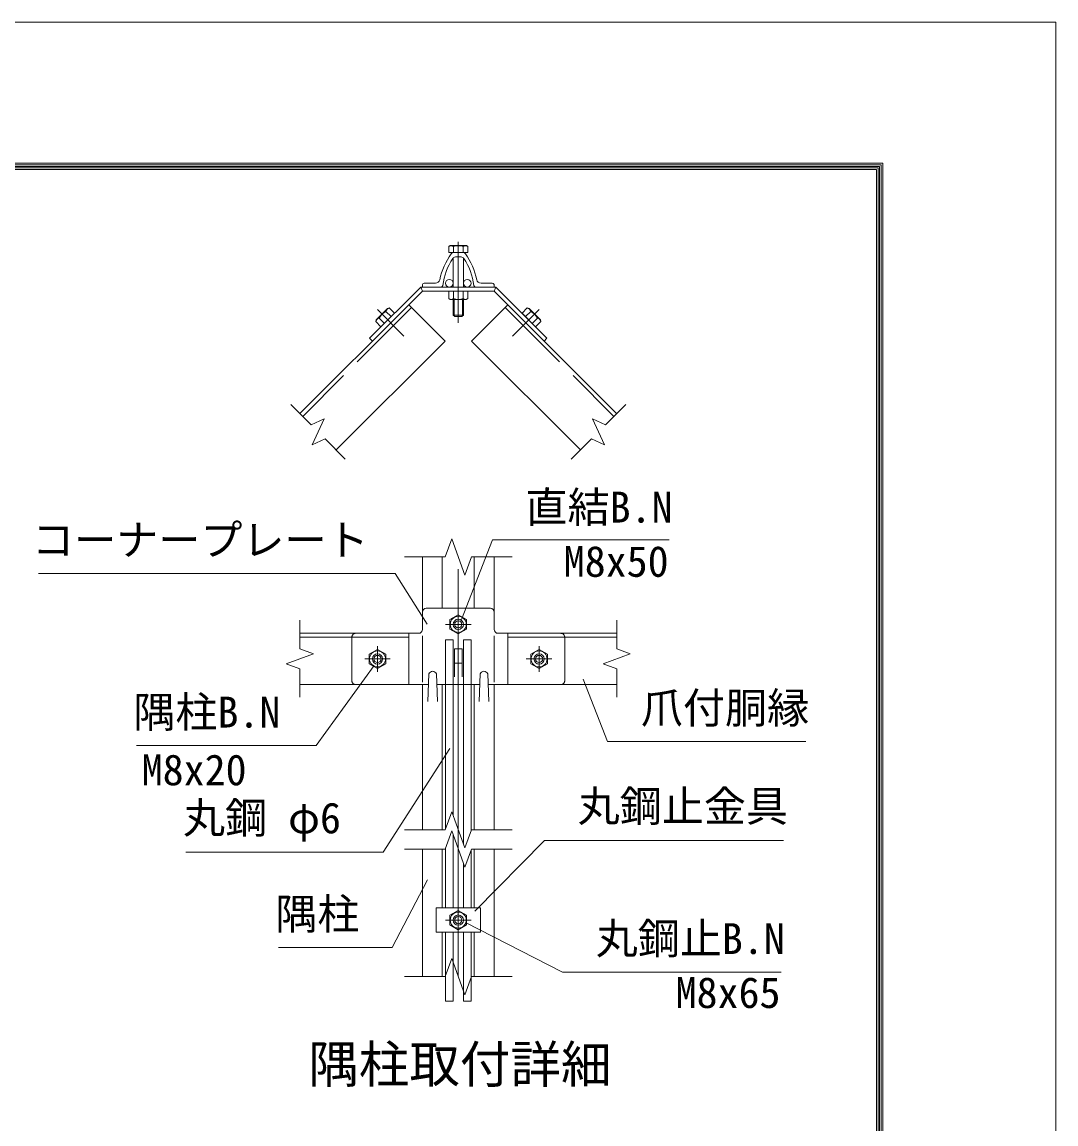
# Model space of a CAD drawing. Units: millimetres, scale not verified. Extents: x -4200 to 4200, y -2970 to 2970.
# Drawn here: x 2588 to 4200, y 1252 to 2970 of the extents above; entities that cross this region are included whole.
import ezdxf
from ezdxf.enums import TextEntityAlignment as Align

# ---------------------------------------------------------------- set-up
doc = ezdxf.new("R2010")
doc.units = ezdxf.units.MM
doc.header["$LTSCALE"] = 20
doc.linetypes.add('DASHED', pattern=[7.5, 6, -1.5])
doc.linetypes.add('USER1', pattern=[50.8, 31.75, -6.35, 6.35, -6.35])
for name, color, linetype, lineweight in [('0-0_D-STR1', 1, 'Continuous', 18), ('0-1_D-BMK', 2, 'USER1', 13), ('0-2_D-STR-DIM', 7, 'Continuous', 9), ('0-3_D-STR3', 3, 'Continuous', 13), ('0-7_D-STR-TXT', 7, 'Continuous', 9), ('0-B_D-TTL', 7, 'Continuous', 9)]:
    doc.layers.add(name, color=color, linetype=linetype, lineweight=lineweight)
doc.layers.add('0-9_D-TTL-TXT', color=7, linetype='Continuous')
doc.styles.add('ＭＳ ゴシック', font='')
doc.styles.get('ＭＳ ゴシック').set_extended_font_data('MS Gothic')

msp = doc.modelspace()

# ---------------------------------------------------------------- linework, layer by layer
at = {"layer": '0-0_D-STR1'}
for p, q in [((3260.94, 2610.76), (3274.89, 2610.76)), ((3263.41, 2603.76), (3272.42, 2603.76)), ((3232.28, 2562.76), (3214.92, 2562.76)), ((3303.55, 2562.76), (3320.92, 2562.76)), ((3211.92, 2559.76), (3211.92, 2556.76)), ((3240.74, 2556.76), (3211.92, 2556.76)), ((3295.1, 2556.76), (3323.92, 2556.76)), ((3323.92, 2559.76), (3323.92, 2556.76)), ((3190.71, 2529.15), (3021, 2359.44)), ((3345.13, 2529.15), (3288.56, 2472.58)), ((3345.13, 2529.15), (3514.84, 2359.44)), ((3288.56, 2472.58), (3458.27, 2302.87)), ((3211.92, 2049.98), (3211.92, 2135.98)), ((3242.92, 2055.98), (3242.92, 2135.98)), ((3292.92, 2055.98), (3292.92, 2135.98)), ((3323.92, 2049.98), (3323.92, 2135.98)), ((3020.82, 2016.98), (3190.71, 2016.98)), ((3020.82, 2010.98), (3190.71, 2010.98)), ((3190.71, 2016.98), (3190.71, 1936.98)), ((3345.13, 2016.98), (3345.13, 1936.98)), ((3345.13, 2016.98), (3515.02, 2016.98)), ((3345.13, 2010.98), (3515.02, 2010.98)), ((3221.92, 1953.73), (3220.42, 1910.73)), ((3233.92, 1953.73), (3235.42, 1910.73)), ((3301.92, 1953.73), (3300.42, 1910.73)), ((3313.92, 1953.73), (3315.42, 1910.73)), ((3020.82, 1936.98), (3190.71, 1936.98)), ((3211.92, 1710.72), (3211.92, 1936.98)), ((3242.92, 1710.72), (3242.92, 1936.98)), ((3292.92, 1710.72), (3292.92, 1936.98)), ((3323.92, 1710.72), (3323.92, 1936.98)), ((3345.13, 1936.98), (3515.02, 1936.98)), ((3211.92, 1481.76), (3211.92, 1680.72)), ((3242.92, 1588.91), (3242.92, 1680.72)), ((3292.92, 1588.91), (3292.92, 1680.72)), ((3323.92, 1481.76), (3323.92, 1680.72)), ((3242.92, 1481.76), (3242.92, 1550.91)), ((3292.92, 1481.76), (3292.92, 1550.91))]:
    msp.add_line(p, q, dxfattribs=at)
at = {"layer": '0-0_D-STR1', "linetype": 'DASHED'}
for p, q in [((3194.95, 2524.9), (3025.24, 2355.2)), ((3340.89, 2524.9), (3510.6, 2355.2))]:
    msp.add_line(p, q, dxfattribs=at)
at = {"layer": '0-0_D-STR1'}
msp.add_lwpolyline([(3190.71, 2529.15), (3247.27, 2472.58), (3077.57, 2302.87)], dxfattribs=at)
for centre, radius, start, end in [((3342.92, 2546.76), 106, 144.25644, 168.25596), ((3342.92, 2546.76), 100, 146.81334, 172.74916), ((3260.94, 2605.76), 5, 90, 144.25644), ((3263.41, 2598.76), 5, 90, 146.81334), ((3272.42, 2598.76), 5, 33.18666, 90), ((3274.89, 2605.76), 5, 35.74356, 90), ((3192.92, 2546.76), 100, 7.25084, 33.18666), ((3192.92, 2546.76), 106, 11.74404, 35.74356), ((3214.92, 2559.76), 3, 90, 180), ((3232.28, 2569.76), 7, 270, 348.25596), ((3303.55, 2569.76), 7, 191.74404, 270), ((3320.92, 2559.76), 3, 0, 90), ((3240.74, 2559.76), 3, 270, 352.74916), ((3295.1, 2559.76), 3, 187.25084, 270), ((3227.92, 1951.23), 6.5, 22.61986, 157.38014), ((3307.92, 1951.23), 6.5, 22.61986, 157.38014)]:
    msp.add_arc(centre, radius, start, end, dxfattribs=at)
at = {"layer": '0-1_D-BMK'}
for p, q in [((3267.92, 2627.5), (3267.92, 2501.12)), ((3141.67, 2521.61), (3183.17, 2480.11)), ((3394.17, 2521.61), (3352.67, 2480.11)), ((3267.92, 1481.76), (3267.92, 2160.98)), ((3287.92, 2030.98), (3247.92, 2030.98)), ((3141.92, 1996.98), (3141.92, 1956.98)), ((3393.92, 1996.98), (3393.92, 1956.98)), ((3161.92, 1976.98), (3121.92, 1976.98)), ((3413.92, 1976.98), (3373.92, 1976.98)), ((3287.92, 1569.91), (3247.92, 1569.91))]:
    msp.add_line(p, q, dxfattribs=at)
at = {"layer": '0-2_D-STR-DIM'}
for p, q in [((3006.86, 2373.58), (3038.4, 2342.04)), ((3528.98, 2373.58), (3497.44, 2342.04)), ((3038.4, 2342.04), (3058.79, 2351.55)), ((3058.79, 2351.55), (3039.78, 2310.76)), ((3039.78, 2310.76), (3060.17, 2320.27)), ((3060.17, 2320.27), (3091.71, 2288.73)), ((3475.67, 2320.27), (3444.13, 2288.73)), ((3183.92, 2135.98), (3247.4, 2135.98)), ((3288.44, 2135.98), (3351.92, 2135.98)), ((3020.82, 2037.24), (3020.82, 1992.63)), ((3515.02, 2037.24), (3515.02, 1992.63)), ((3536.17, 1984.93), (3493.88, 1969.54)), ((3515.02, 1992.63), (3536.17, 1984.93)), ((3020.82, 1961.85), (3020.82, 1917.24)), ((3493.88, 1969.54), (3515.02, 1961.85)), ((3515.02, 1961.85), (3515.02, 1917.24)), ((3247.4, 1710.72), (3257.66, 1738.92)), ((3257.66, 1738.92), (3278.18, 1682.53)), ((3183.92, 1710.72), (3247.4, 1710.72)), ((3278.18, 1682.53), (3288.44, 1710.72)), ((3288.44, 1710.72), (3351.92, 1710.72)), ((3183.92, 1680.72), (3247.4, 1680.72)), ((3288.44, 1680.72), (3351.92, 1680.72)), ((3247.4, 1481.76), (3257.66, 1509.95)), ((3257.66, 1509.95), (3278.18, 1453.57)), ((3183.92, 1481.76), (3247.4, 1481.76)), ((3278.18, 1453.57), (3288.44, 1481.76)), ((3288.44, 1481.76), (3351.92, 1481.76))]:
    msp.add_line(p, q, dxfattribs=at)
for points in [[(3497.44, 2342.04), (3477.04, 2351.55), (3496.06, 2310.76), (3475.67, 2320.27)], [(3247.4, 2135.98), (3257.66, 2164.17), (3278.18, 2107.78), (3288.44, 2135.98)], [(3020.82, 1992.63), (3041.96, 1984.93), (2999.67, 1969.54), (3020.82, 1961.85)], [(3247.4, 1680.72), (3257.66, 1708.92), (3278.18, 1652.53), (3288.44, 1680.72)]]:
    msp.add_lwpolyline(points, dxfattribs=at)
at = {"layer": '0-3_D-STR3'}
for p, q in [((3255.32, 2621.36), (3252.91, 2619.97)), ((3252.91, 2610.76), (3252.91, 2619.97)), ((3280.52, 2621.36), (3255.32, 2621.36)), ((3260.41, 2610.76), (3260.41, 2619.97)), ((3275.42, 2610.76), (3275.42, 2619.97)), ((3280.52, 2621.36), (3282.93, 2619.97)), ((3282.93, 2610.76), (3282.93, 2619.97)), ((3282.93, 2610.76), (3252.91, 2610.76)), ((3259.92, 2602.34), (3259.92, 2556.76)), ((3275.92, 2602.34), (3275.92, 2556.76)), ((3209.27, 2556.76), (3129.61, 2477.1)), ((3211.92, 2550.36), (3134.14, 2472.58)), ((3209.27, 2556.76), (3326.57, 2556.76)), ((3211.92, 2550.36), (3209.27, 2556.76)), ((3211.92, 2550.36), (3323.92, 2550.36)), ((3252.91, 2550.36), (3252.91, 2538.81)), ((3252.91, 2550.36), (3282.93, 2550.36)), ((3260.41, 2550.36), (3260.41, 2538.81)), ((3275.42, 2550.36), (3275.42, 2538.81)), ((3282.93, 2550.36), (3282.93, 2538.81)), ((3323.92, 2550.36), (3326.57, 2556.76)), ((3323.92, 2550.36), (3401.7, 2472.58)), ((3326.57, 2556.76), (3406.23, 2477.1)), ((3252.91, 2538.81), (3255.42, 2537.36)), ((3255.42, 2537.36), (3280.42, 2537.36)), ((3259.92, 2537.36), (3259.92, 2513.16)), ((3261.42, 2537.36), (3261.42, 2511.66)), ((3274.42, 2537.36), (3274.42, 2511.66)), ((3275.92, 2537.36), (3275.92, 2513.16)), ((3282.93, 2538.81), (3280.42, 2537.36)), ((3157.54, 2523.42), (3139.87, 2505.74)), ((3152.59, 2500.08), (3144.42, 2508.25)), ((3168.51, 2516), (3147.28, 2494.77)), ((3163.2, 2510.7), (3155.04, 2518.86)), ((3160.34, 2524.17), (3157.54, 2523.42)), ((3168.51, 2516), (3160.34, 2524.17)), ((3273.52, 2510.76), (3262.32, 2510.76)), ((3275.92, 2513.16), (3273.52, 2510.76)), ((3367.33, 2516), (3388.56, 2494.77)), ((3372.63, 2510.7), (3380.8, 2518.86)), ((3378.3, 2523.42), (3395.97, 2505.74)), ((3383.25, 2500.08), (3391.42, 2508.25)), ((3139.11, 2502.94), (3139.87, 2505.74)), ((3147.28, 2494.77), (3139.11, 2502.94)), ((3134.14, 2472.58), (3129.61, 2477.1)), ((3401.7, 2472.58), (3406.23, 2477.1)), ((3211.92, 2049.98), (3211.92, 2022.98)), ((3217.92, 2055.98), (3317.92, 2055.98)), ((3323.92, 2049.98), (3323.92, 2022.98)), ((3107.92, 2016.98), (3205.92, 2016.98)), ((3211.92, 1940.98), (3211.92, 2012.98)), ((3323.92, 1940.98), (3323.92, 2013.17)), ((3329.92, 2016.98), (3427.92, 2016.98)), ((3261.92, 1992.98), (3261.92, 1948.92)), ((3273.92, 1992.98), (3261.92, 1992.98)), ((3273.92, 1992.98), (3273.92, 1948.92)), ((3141.92, 1991.99), (3128.92, 1984.48)), ((3128.92, 1984.48), (3128.92, 1969.47)), ((3154.92, 1984.48), (3141.92, 1991.99)), ((3154.92, 1969.47), (3154.92, 1984.48)), ((3393.92, 1991.99), (3380.92, 1984.48)), ((3380.92, 1984.48), (3380.92, 1969.47)), ((3406.92, 1984.48), (3393.92, 1991.99)), ((3406.92, 1969.47), (3406.92, 1984.48)), ((3128.92, 1969.47), (3141.92, 1961.96)), ((3141.92, 1961.96), (3154.92, 1969.47)), ((3273.92, 1970.32), (3261.92, 1970.32)), ((3380.92, 1969.47), (3393.92, 1961.96)), ((3393.92, 1961.96), (3406.92, 1969.47)), ((3107.92, 1936.98), (3221.33, 1936.98)), ((3234.5, 1936.98), (3301.33, 1936.98)), ((3247.92, 1936.98), (3247.92, 1712.16)), ((3259.92, 1936.98), (3259.92, 1732.7)), ((3275.92, 1936.98), (3275.92, 1688.75)), ((3287.92, 1936.98), (3287.92, 1709.29)), ((3314.5, 1936.98), (3427.92, 1936.98)), ((3259.92, 1702.7), (3259.92, 1588.91)), ((3247.92, 1682.16), (3247.92, 1588.91)), ((3287.92, 1679.29), (3287.92, 1588.91)), ((3275.92, 1658.75), (3275.92, 1588.91)), ((3233.52, 1588.91), (3302.32, 1588.91)), ((3267.92, 1584.92), (3254.92, 1577.41)), ((3280.92, 1577.41), (3267.92, 1584.92)), ((3302.32, 1588.91), (3302.32, 1550.91)), ((3254.92, 1577.41), (3254.92, 1562.4)), ((3280.92, 1562.4), (3280.92, 1577.41)), ((3247.92, 1550.91), (3247.92, 1443.51)), ((3254.92, 1562.4), (3267.92, 1554.9)), ((3259.92, 1550.91), (3259.92, 1443.51)), ((3267.92, 1554.9), (3280.92, 1562.4)), ((3275.92, 1550.91), (3275.92, 1443.51)), ((3287.92, 1550.91), (3287.92, 1443.51)), ((3247.92, 1443.51), (3259.92, 1443.51)), ((3275.92, 1443.51), (3287.92, 1443.51))]:
    msp.add_line(p, q, dxfattribs=at)
at = {"layer": '0-3_D-STR3', "linetype": 'DASHED'}
for p, q in [((3101.92, 2010.98), (3101.92, 1942.98)), ((3433.92, 2010.98), (3433.92, 1942.98)), ((3247.92, 2006.98), (3247.92, 1936.98)), ((3247.92, 2006.98), (3259.92, 2006.98)), ((3259.92, 2006.98), (3259.92, 1936.98)), ((3287.92, 2006.98), (3275.92, 2006.98)), ((3275.92, 2006.98), (3275.92, 1936.98)), ((3287.92, 2006.98), (3287.92, 1936.98))]:
    msp.add_line(p, q, dxfattribs=at)
at = {"layer": '0-3_D-STR3'}
for points in [[(3275.92, 2513.16), (3259.92, 2513.16), (3262.32, 2510.76)], [(3367.33, 2516), (3375.49, 2524.17), (3378.3, 2523.42)], [(3388.56, 2494.77), (3396.72, 2502.94), (3395.97, 2505.74)], [(3233.52, 1588.91), (3233.52, 1550.91), (3302.32, 1550.91)]]:
    msp.add_lwpolyline(points, dxfattribs=at)
msp.add_lwpolyline([(3280.92, 2038.48), (3267.92, 2045.99), (3254.92, 2038.48), (3254.92, 2023.47), (3267.92, 2015.96), (3280.92, 2023.47)], close=True, dxfattribs=at)
for centre, radius in [((3253.92, 2562.76), 6), ((3281.92, 2562.76), 6), ((3267.92, 2030.98), 12.5), ((3267.92, 2030.98), 8), ((3267.92, 2030.98), 5.6), ((3141.92, 1976.98), 12.5), ((3141.92, 1976.98), 8), ((3141.92, 1976.98), 5.6), ((3393.92, 1976.98), 12.5), ((3393.92, 1976.98), 8), ((3393.92, 1976.98), 5.6), ((3267.92, 1569.91), 12.5), ((3267.92, 1569.91), 8), ((3267.92, 1569.91), 5.6)]:
    msp.add_circle(centre, radius, dxfattribs=at)
for centre, radius, start, end in [((3256.66, 2614.48), 6.64, 55.61585, 124.38415), ((3267.92, 2596.29), 24.84, 72.4121, 107.5879), ((3279.18, 2614.48), 6.64, 55.61585, 124.38415), ((3256.66, 2544.29), 6.64, 235.61585, 304.38416), ((3267.92, 2562.49), 24.84, 252.4121, 287.5879), ((3279.18, 2544.29), 6.64, 235.61586, 304.38414), ((3145.65, 2501.72), 6.64, 100.61586, 169.38414), ((3166.47, 2496.81), 24.84, 117.4121, 152.5879), ((3161.57, 2517.64), 6.64, 100.61585, 169.38416), ((3374.27, 2517.64), 6.64, 10.61584, 79.38415), ((3369.37, 2496.81), 24.84, 27.4121, 62.5879), ((3390.19, 2501.72), 6.64, 10.61586, 79.38414), ((3217.92, 2049.98), 6, 90, 180), ((3317.92, 2049.98), 6, 0, 90), ((3205.92, 2022.98), 6, 270, 0), ((3329.92, 2022.98), 6, 180, 270)]:
    msp.add_arc(centre, radius, start, end, dxfattribs=at)
at = {"layer": '0-3_D-STR3', "linetype": 'DASHED'}
for centre, start, end in [((3107.92, 2010.98), 90, 180), ((3427.92, 2010.98), 0, 90), ((3107.92, 1942.98), 180, 270), ((3427.92, 1942.98), 270, 0)]:
    msp.add_arc(centre, 6, start, end, dxfattribs=at)
at = {"layer": '0-7_D-STR-TXT'}
for points in [[(3596.83, 2162.64), (3321.29, 2162.64), (3272.83, 2038.35)], [(2613.44, 2109.99), (3169.69, 2109.99), (3219.56, 2031.26)], [(2766.25, 1842.11), (3046.25, 1842.11), (3136.81, 1967)], [(3809.83, 1848.29), (3500.78, 1848.29), (3462.85, 1945.46)], [(2842.88, 1675.83), (3150.91, 1675.83), (3254.57, 1837.39)], [(3775.15, 1693.78), (3402.4, 1693.78), (3293.59, 1583.85)], [(2987.67, 1527.33), (3164.99, 1527.33), (3220.06, 1632.7)], [(3771.28, 1488.72), (3430.51, 1488.72), (3279.31, 1565.87)]]:
    msp.add_lwpolyline(points, dxfattribs=at)
at = {"layer": '0-B_D-TTL', "color": 2, "lineweight": 18}
msp.add_lwpolyline([(-4200, 2970), (4200, 2970), (4200, -2970), (-4200, -2970)], close=True, dxfattribs=at)
at = {"layer": '0-B_D-TTL'}
for points in [[(-3930, 2750), (3930, 2750), (3930, -2750), (-3930, -2750)], [(-3927.5, 2747.5), (3927.5, 2747.5), (3927.5, -2747.5), (-3927.5, -2747.5)], [(-3925, 2745), (3925, 2745), (3925, -2745), (-3925, -2745)], [(-3922.5, 2742.5), (3922.5, 2742.5), (3922.5, -2742.5), (-3922.5, -2742.5)], [(-3920, 2740), (3920, 2740), (3920, -2740), (-3920, -2740)]]:
    msp.add_lwpolyline(points, close=True, dxfattribs=at)

# ---------------------------------------------------------------- texts
at = {"layer": '0-7_D-STR-TXT', "style": 'ＭＳ ゴシック'}
for s, p in [('直結B.N', (3372.72, 2175.23)), ('コーナープレート', (2603.29, 2124.22)), ('M8x50', (3432.35, 2090.65)), ('隅柱B.N', (2761.17, 1855.71)), ('爪付胴縁', (3552.72, 1862.27)), ('M8x20', (2774.15, 1765.7)), ('丸鋼止金具', (3454.08, 1709.03)), ('丸鋼 φ6', (2838.56, 1690.7)), ('隅柱', (2982.59, 1540.93)), ('丸鋼止B.N', (3482.19, 1502.57)), ('M8x65', (3606.8, 1418.4))]:
    msp.add_text(s, height=48.09, dxfattribs=at).set_placement(p, align=Align.BOTTOM_LEFT)
at = {"layer": '0-9_D-TTL-TXT', "style": 'ＭＳ ゴシック'}
msp.add_text('隅柱取付詳細', height=57.77, dxfattribs=at).set_placement((3034.01, 1298.88), align=Align.BOTTOM_LEFT)

doc.saveas('drawing.dxf')
